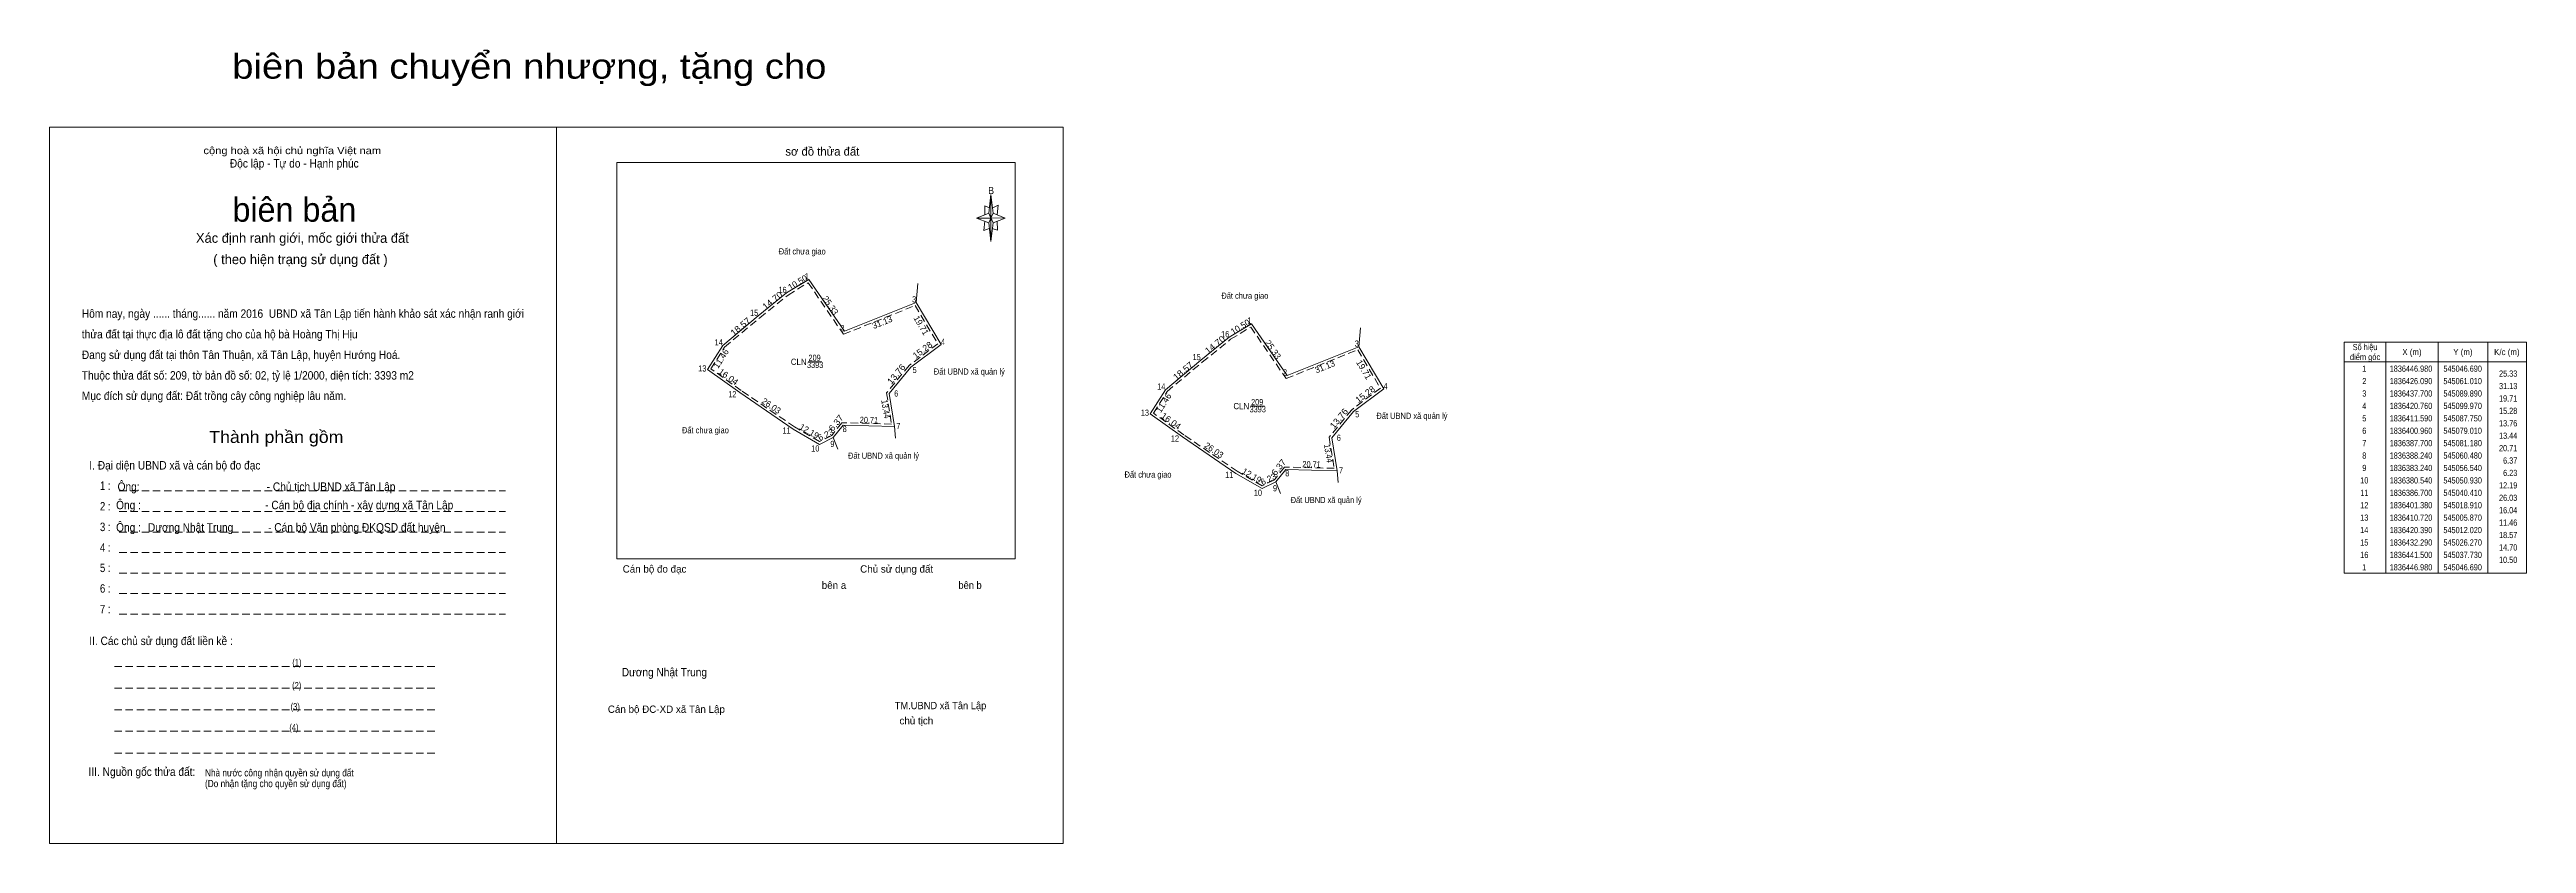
# Model space of a CAD drawing. Header units: metres. Extents: x 544563 to 545560, y 1836238 to 1836557.
import ezdxf
from ezdxf.enums import TextEntityAlignment as Align

# ---------------------------------------------------------------- set-up
doc = ezdxf.new("R2010")
doc.units = ezdxf.units.M
doc.linetypes.add('MEDIUM_DASHED', pattern=[4.5, 3, -1.5])
for name, color, linetype, lineweight in [('1', 7, 'MEDIUM_DASHED', 13), ('10', 7, 'Continuous', 13), ('15', 7, 'Continuous', 13), ('5', 7, 'Continuous', 13), ('63', 7, 'Continuous', 13)]:
    doc.layers.add(name, color=color, linetype=linetype, lineweight=lineweight)
doc.layers.add('39', color=7, linetype='Continuous')
doc.layers.add('50', color=7, linetype='Continuous')

msp = doc.modelspace()

# ---------------------------------------------------------------- linework, layer by layer
at = {"layer": '1'}
for p, q in [((544590.78, 1836379.65), (544746.28, 1836379.65)), ((544590.78, 1836371.35), (544746.28, 1836371.35)), ((544590.78, 1836363.05), (544746.28, 1836363.05)), ((544590.78, 1836354.85), (544746.28, 1836354.85)), ((544590.78, 1836346.55), (544746.28, 1836346.55)), ((544590.78, 1836338.25), (544746.28, 1836338.25)), ((544590.78, 1836329.95), (544746.28, 1836329.95)), ((544588.78, 1836308.95), (544719.28, 1836308.95)), ((544588.78, 1836300.25), (544719.28, 1836300.25)), ((544588.78, 1836291.45), (544719.28, 1836291.45)), ((544588.78, 1836282.85), (544719.28, 1836282.85)), ((544588.78, 1836274.05), (544719.28, 1836274.05))]:
    msp.add_line(p, q, dxfattribs=at)
at = {"layer": '1', "linetype": 'Continuous'}
for points in [[(544562.68, 1836237.65), (544562.68, 1836526.15), (544766.78, 1836526.15), (544766.78, 1836237.65)], [(544970.88, 1836237.65), (544970.88, 1836526.15), (544766.78, 1836526.15), (544766.78, 1836237.65)], [(544791.08, 1836511.95), (544951.48, 1836511.95), (544951.48, 1836352.25), (544791.08, 1836352.25)]]:
    msp.add_lwpolyline(points, close=True, dxfattribs=at)
at = {"layer": '1'}
for points in [[(544868.16, 1836463.47), (544882.4, 1836442.7), (544911.23, 1836454.29), (544920.41, 1836438.86), (544908.81, 1836430.16), (544899.71, 1836419.09), (544901.76, 1836406.57), (544881.76, 1836407.09), (544877.66, 1836401.88), (544872.74, 1836399.51), (544862.71, 1836405.39), (544841.24, 1836420.04), (544828.98, 1836428.82), (544834.54, 1836437.56), (544848.66, 1836449.36), (544860.07, 1836458.52)], [(545046.4, 1836445.63), (545060.64, 1836424.86), (545089.47, 1836436.45), (545098.65, 1836421.02), (545087.05, 1836412.32), (545077.95, 1836401.25), (545080, 1836388.73), (545060, 1836389.25), (545055.9, 1836384.04), (545050.98, 1836381.67), (545040.95, 1836387.55), (545019.48, 1836402.2), (545007.22, 1836410.98), (545012.78, 1836419.72), (545026.9, 1836431.52), (545038.31, 1836440.68)]]:
    msp.add_lwpolyline(points, close=True, dxfattribs=at)
at = {"layer": '10'}
for p, q in [((544912.35, 1836463.12), (544911.65, 1836455.54)), ((545090.59, 1836445.28), (545089.89, 1836437.7)), ((544880.17, 1836396.38), (544878.3, 1836401.08)), ((544902.94, 1836405.54), (544903.35, 1836400.91)), ((545081.18, 1836387.7), (545081.59, 1836383.07)), ((545058.41, 1836378.54), (545056.54, 1836383.24))]:
    msp.add_line(p, q, dxfattribs=at)
for points in [[(544911.65, 1836455.54), (544882.77, 1836443.93), (544868.45, 1836464.82), (544859.49, 1836459.34), (544848.03, 1836450.13), (544833.78, 1836438.23), (544827.63, 1836428.56), (544840.67, 1836419.22), (544862.17, 1836404.54), (544872.69, 1836398.38), (544878.3, 1836401.08)], [(544911.65, 1836455.54), (544921.73, 1836438.6), (544909.51, 1836429.43), (544900.77, 1836418.8), (544902.94, 1836405.54)], [(545089.89, 1836437.7), (545061.01, 1836426.09), (545046.69, 1836446.98), (545037.73, 1836441.5), (545026.27, 1836432.29), (545012.02, 1836420.39), (545005.87, 1836410.72), (545018.91, 1836401.38), (545040.41, 1836386.7), (545050.93, 1836380.54), (545056.54, 1836383.24)], [(545089.89, 1836437.7), (545099.97, 1836420.76), (545087.75, 1836411.59), (545079.01, 1836400.96), (545081.18, 1836387.7)], [(544902.94, 1836405.54), (544882.24, 1836406.08), (544878.3, 1836401.08)], [(545081.18, 1836387.7), (545060.48, 1836388.24), (545056.54, 1836383.24)]]:
    msp.add_lwpolyline(points, dxfattribs=at)
at = {"layer": '15'}
for p, q in [((544868.45, 1836464.82), (544882.77, 1836443.93)), ((545046.69, 1836446.98), (545061.01, 1836426.09))]:
    msp.add_line(p, q, dxfattribs=at)
for points in [[(544921.73, 1836438.6), (544909.51, 1836429.43), (544900.77, 1836418.8), (544902.94, 1836405.54)], [(545099.97, 1836420.76), (545087.75, 1836411.59), (545079.01, 1836400.96), (545081.18, 1836387.7)], [(544902.94, 1836405.54), (544882.24, 1836406.08), (544878.3, 1836401.08), (544872.69, 1836398.38)], [(545081.18, 1836387.7), (545060.48, 1836388.24), (545056.54, 1836383.24), (545050.93, 1836380.54)]]:
    msp.add_lwpolyline(points, dxfattribs=at)
at = {"layer": '5'}
for p, q in [((544940.88, 1836491.45), (544941.78, 1836499.05)), ((544940.88, 1836487.65), (544935.98, 1836489.45)), ((544942.68, 1836487.65), (544941.78, 1836480.05)), ((544942.68, 1836491.45), (544947.48, 1836489.45)), ((544944.28, 1836488.25), (544944.48, 1836484.65)), ((544944.48, 1836484.65), (544942.28, 1836485.35))]:
    msp.add_line(p, q, dxfattribs=at)
for points in [[(544941.78, 1836499.05), (544942.68, 1836491.45), (544941.78, 1836489.45)], [(544941.78, 1836489.45), (544935.98, 1836489.45), (544940.88, 1836491.45), (544942.68, 1836487.65), (544947.48, 1836489.45), (544941.78, 1836489.65)], [(544941.78, 1836489.45), (544941.78, 1836480.05), (544940.88, 1836487.65)]]:
    msp.add_lwpolyline(points, close=True, dxfattribs=at)
for points in [[(544941.78, 1836489.45), (544940.88, 1836491.45), (544935.98, 1836489.45)], [(544939.38, 1836488.25), (544938.88, 1836484.45), (544941.08, 1836485.35)], [(544941.18, 1836493.65), (544939.28, 1836494.45), (544939.38, 1836490.75)], [(544941.78, 1836489.45), (544942.68, 1836487.65), (544947.48, 1836489.45)], [(544942.48, 1836493.65), (544944.68, 1836494.65), (544944.28, 1836490.75)]]:
    msp.add_lwpolyline(points, dxfattribs=at)
at = {"layer": '63'}
for p, q in [((545503.52, 1836439.57), (545503.52, 1836346.57)), ((545524.52, 1836439.57), (545524.52, 1836346.57)), ((545544.52, 1836439.57), (545544.52, 1836346.57)), ((544868.12, 1836431.64), (544873.72, 1836431.64)), ((545486.72, 1836431.57), (545560.12, 1836431.57)), ((545046.36, 1836413.8), (545051.96, 1836413.8))]:
    msp.add_line(p, q, dxfattribs=at)
msp.add_lwpolyline([(545486.72, 1836439.57), (545560.12, 1836439.57), (545560.12, 1836346.57), (545486.72, 1836346.57)], close=True, dxfattribs=at)

# ---------------------------------------------------------------- texts
at = {"layer": '1'}
for s, height, width, p in [('cộng hoà xã hội chủ nghĩa Việt nam', 2.916, 1.15, (544660.425, 1836515.25)), ('Độc lập - Tự do - Hạnh phúc', 3.401, 0.9, (544661.225, 1836509.85)), ('CLN', 2.5, 0.95, (544864.355, 1836430.38)), ('3393', 2.5, 0.85, (544870.98, 1836429.1)), ('209', 2.5, 0.85, (544870.755, 1836432)), ('CLN', 2.5, 0.95, (545042.595, 1836412.54)), ('3393', 2.5, 0.85, (545049.22, 1836411.26)), ('209', 2.5, 0.85, (545048.995, 1836414.16)), ('Thành phần gồm', 4.859, 1.1, (544654.005, 1836398.95))]:
    msp.add_text(s, height=height, dxfattribs=dict(at, width=width)).set_placement(p, align=Align.CENTER)
for s, height, p in [('sơ đồ thửa đất', 3.401, (544858.98, 1836514.65)), ('Cán bộ đo đạc', 2.951, (544793.48, 1836346.74)), ('Chủ sử dụng đất', 2.951, (544889.11, 1836346.73)), ('bên a', 2.95, (544873.64, 1836340.18)), ('Cán bộ ĐC-XD xã Tân Lập', 2.95, (544787.51, 1836290.25)), ('chủ tịch', 2.95, (544904.94, 1836285.6))]:
    msp.add_text(s, height=height, dxfattribs=at).set_placement(p)
for s, height, p in [('biên bản', 9.719, (544661.28, 1836488.05)), ('Xác định ranh giới, mốc giới thửa đất', 3.887, (544664.49, 1836479.55)), ('( theo hiện trạng sử dụng đất )', 3.887, (544663.715, 1836470.95))]:
    msp.add_text(s, height=height, dxfattribs=at).set_placement(p, align=Align.CENTER)
for s, height, width, p in [('Hôm nay, ngày ...... tháng...... năm 2016  UBND xã Tân Lập tiến hành khảo sát xác nhận ranh giới ', 3.4, 0.9, (544575.68, 1836449.35)), ('thửa đất tại thực địa lô đất tặng cho của hộ bà Hoàng Thị Hịu', 3.4, 0.9, (544575.68, 1836441.05)), ('Đang sử dụng đất tại thôn Tân Thuận, xã Tân Lập, huyện Hướng Hoá.', 3.4, 0.9, (544575.68, 1836432.75)), ('Thuộc thửa đất số: 209, tờ bản đồ số: 02, tỷ lệ 1/2000, diện tích: 3393 m2 ', 3.4, 0.9, (544575.68, 1836424.45)), ('Mục đích sử dụng đất: Đất trồng cây công nghiệp lâu năm.', 3.4, 0.9, (544575.68, 1836416.25)), ('I. Đại diện UBND xã và cán bộ đo đạc ', 3.401, 0.9, (544578.68, 1836388.25)), ('    1 : ', 3.401, 0.85, (544578.68, 1836380.05)), ('Ông:                                             - Chủ tịch UBND xã Tân Lập', 3.4, 0.9, (544590.08, 1836379.65)), ('    3 :     ', 3.401, 0.85, (544578.68, 1836363.45)), ('    2 : ', 3.401, 0.85, (544578.68, 1836371.75)), ('Ông :                                            - Cán bộ địa chính - xây dựng xã Tân Lập', 3.4, 0.9, (544589.48, 1836372.25)), ('Ông :                                             - Cán bộ Văn phòng ĐKQSD đất huyện', 3.402, 0.9, (544589.48, 1836363.25)), ('    4 : ', 3.401, 0.85, (544578.68, 1836355.15)), ('    5 : ', 3.401, 0.85, (544578.68, 1836346.95)), ('    6 : ', 3.401, 0.85, (544578.68, 1836338.65)), ('bên b', 2.95, 0.95, (544928.68, 1836340.18)), ('    7 : ', 3.401, 0.85, (544578.68, 1836330.35)), ('II. Các chủ sử dụng đất liền kề :', 3.401, 0.9, (544578.68, 1836317.55)), ('TM.UBND xã Tân Lập', 2.95, 0.95, (544903.04, 1836291.73)), ('III. Nguồn gốc thửa đất:', 3.401, 0.9, (544578.38, 1836264.85)), ('Nhà nước công nhận quyền sử dụng đất', 2.916, 0.85, (544625.28, 1836264.65)), ('(Do nhận tặng cho quyền sử dụng đất)', 2.92, 0.85, (544625.28, 1836260.33))]:
    msp.add_text(s, height=height, dxfattribs=dict(at, width=width)).set_placement(p)
at = {"layer": '39'}
for s, height, width, p in [('Dương Nhật Trung', 3.38, 0.9, (544619.48, 1836363.25)), ('(1)', 2.7, 0.85, (544662.315, 1836309.25)), ('Dương Nhật Trung', 3.38, 0.9, (544810.28, 1836304.95)), ('(2)', 2.7, 0.85, (544662.215, 1836299.95)), ('(3)', 2.7, 0.85, (544661.615, 1836291.45)), ('(4)', 2.7, 0.85, (544661.115, 1836283.05))]:
    msp.add_text(s, height=height, dxfattribs=dict(at, width=width)).set_placement(p, align=Align.CENTER)
at = {"layer": '5', "width": 0.9}
msp.add_text('B', height=2.916, dxfattribs=at).set_placement((544940.68, 1836499.15))
at = {"layer": '50', "width": 1.15}
msp.add_text('biên bản chuyển nhượng, tặng cho', height=10, dxfattribs=at).set_placement((544755.885, 1836545.65), align=Align.CENTER)
at = {"layer": '63'}
for s, width, p in [('Đất chưa giao', 0.9, (544865.78, 1836474.85)), ('Đất chưa giao', 0.9, (545044.02, 1836457.01)), ('Số hiệu', 0.85, (545495.12, 1836436.32)), ('X (m)', 0.95, (545514.02, 1836434.32)), ('Y (m)', 0.95, (545534.515, 1836434.32)), ('K/c (m)', 0.95, (545552.22, 1836434.32)), ('Đất UBND xã quản lý', 0.9, (544933.065, 1836426.46)), ('điểm góc', 0.9, (545495.12, 1836432.32)), (' 1', 0.75, (545494.415, 1836427.62)), ('1836446.980', 0.85, (545513.62, 1836427.62)), ('545046.690', 0.85, (545534.425, 1836427.62)), (' 3', 0.8, (545494.42, 1836417.62)), (' 2', 0.85, (545494.42, 1836422.62)), ('1836426.090', 0.85, (545513.62, 1836422.62)), ('1836437.700', 0.85, (545513.62, 1836417.62)), ('545061.010', 0.85, (545534.425, 1836422.62)), ('545089.890', 0.85, (545534.425, 1836417.62)), ('Đất UBND xã quản lý', 0.9, (545111.305, 1836408.62)), (' 4', 0.85, (545494.415, 1836412.62)), (' 5', 0.8, (545494.42, 1836407.62)), ('1836420.760', 0.85, (545513.62, 1836412.62)), ('1836411.590', 0.85, (545513.62, 1836407.62)), ('545099.970', 0.85, (545534.425, 1836412.62)), ('545087.750', 0.85, (545534.425, 1836407.62)), ('Đất chưa giao', 0.9, (544826.79, 1836402.83)), (' 6', 0.85, (545494.42, 1836402.62)), (' 7', 0.8, (545494.42, 1836397.62)), ('1836400.960', 0.85, (545513.62, 1836402.62)), ('1836387.700', 0.85, (545513.62, 1836397.62)), ('545079.010', 0.85, (545534.425, 1836402.62)), ('545081.180', 0.85, (545534.425, 1836397.62)), ('Đất UBND xã quản lý', 0.9, (544898.525, 1836392.57)), ('Đất chưa giao', 0.9, (545005.03, 1836384.99)), (' 9', 0.85, (545494.415, 1836387.62)), (' 8', 0.8, (545494.42, 1836392.62)), ('1836388.240', 0.85, (545513.62, 1836392.62)), ('1836383.240', 0.85, (545513.62, 1836387.62)), ('545060.480', 0.85, (545534.425, 1836392.62)), ('545056.540', 0.85, (545534.425, 1836387.62)), ('Đất UBND xã quản lý', 0.9, (545076.765, 1836374.73)), (' 10', 0.85, (545494.415, 1836382.62)), (' 11', 0.8, (545494.415, 1836377.62)), ('1836380.540', 0.85, (545513.62, 1836382.62)), ('1836386.700', 0.85, (545513.62, 1836377.62)), ('545050.930', 0.85, (545534.425, 1836382.62)), ('545040.410', 0.85, (545534.425, 1836377.62)), (' 12', 0.85, (545494.42, 1836372.62)), (' 13', 0.85, (545494.42, 1836367.62)), ('1836401.380', 0.85, (545513.62, 1836372.62)), ('1836410.720', 0.85, (545513.62, 1836367.62)), ('545018.910', 0.85, (545534.425, 1836372.62)), ('545005.870', 0.85, (545534.425, 1836367.62)), (' 14', 0.85, (545494.415, 1836362.62)), (' 15', 0.85, (545494.42, 1836357.62)), ('1836420.390', 0.85, (545513.62, 1836362.62)), ('1836432.290', 0.85, (545513.62, 1836357.62)), ('545012.020', 0.85, (545534.425, 1836362.62)), ('545026.270', 0.85, (545534.425, 1836357.62)), (' 16', 0.85, (545494.42, 1836352.62)), (' 1', 0.75, (545494.415, 1836347.62)), ('1836441.500', 0.85, (545513.62, 1836352.62)), ('1836446.980', 0.85, (545513.62, 1836347.62)), ('545037.730', 0.85, (545534.425, 1836352.62)), ('545046.690', 0.85, (545534.425, 1836347.62))]:
    msp.add_text(s, height=2.5, dxfattribs=dict(at, width=width)).set_placement(p, align=Align.CENTER)
for s, width, p in [(' 1', 0.75, (544868.45, 1836464.82)), (' 16', 0.85, (544859.49, 1836459.34)), (' 3', 0.8, (544911.65, 1836455.54)), (' 15', 0.85, (544848.03, 1836450.13)), (' 1', 0.75, (545046.69, 1836446.98)), (' 14', 0.85, (544833.78, 1836438.23)), (' 2', 0.85, (544882.77, 1836443.93)), (' 4', 0.85, (544923.29, 1836438.44)), (' 16', 0.85, (545037.73, 1836441.5)), (' 3', 0.8, (545089.89, 1836437.7)), (' 13', 0.85, (544827.18, 1836427.72)), (' 5', 0.8, (544911.85, 1836427.09)), (' 15', 0.85, (545026.27, 1836432.29)), (' 2', 0.85, (545061.01, 1836426.09)), ('25.33', 0.85, (545556.42, 1836425.62)), (' 12', 0.85, (544839.28, 1836417.33)), (' 6', 0.85, (544904.44, 1836417.63)), (' 14', 0.85, (545012.02, 1836420.39)), (' 4', 0.85, (545101.53, 1836420.6)), ('31.13', 0.85, (545556.42, 1836420.62)), ('19.71', 0.85, (545556.42, 1836415.62)), (' 7', 0.8, (544905.33, 1836404.53)), (' 13', 0.85, (545005.42, 1836409.88)), (' 5', 0.8, (545090.09, 1836409.25)), ('15.28', 0.85, (545556.42, 1836410.62)), ('13.76', 0.85, (545556.42, 1836405.62)), (' 11', 0.8, (544861.11, 1836402.71)), (' 10', 0.85, (544872.69, 1836395.49)), (' 9', 0.85, (544878.74, 1836397.29)), (' 8', 0.8, (544883.68, 1836403.34)), (' 12', 0.85, (545017.52, 1836399.49)), (' 6', 0.85, (545082.68, 1836399.79)), ('20.71', 0.85, (545556.42, 1836395.62)), ('13.44', 0.85, (545556.42, 1836400.62)), (' 11', 0.8, (545039.35, 1836384.87)), (' 8', 0.8, (545061.92, 1836385.5)), (' 7', 0.8, (545083.57, 1836386.69)), ('6.37', 0.85, (545556.42, 1836390.62)), ('6.23', 0.85, (545556.42, 1836385.62)), (' 10', 0.85, (545050.93, 1836377.65)), (' 9', 0.85, (545056.98, 1836379.45)), ('26.03', 0.85, (545556.42, 1836375.62)), ('12.19', 0.85, (545556.42, 1836380.62)), ('16.04', 0.85, (545556.42, 1836370.62)), ('11.46', 0.85, (545556.42, 1836365.62)), ('18.57', 0.85, (545556.42, 1836360.62)), ('14.70', 0.85, (545556.42, 1836355.62)), ('10.50', 0.85, (545556.42, 1836350.62))]:
    msp.add_text(s, height=2.5, dxfattribs=dict(at, width=width)).set_placement(p, align=Align.RIGHT)
for s, rotation, width, p in [('14.70', 38.788, 1.1, (544854.542, 1836455.373)), ('18.57', 39.865, 1.1, (544841.704, 1836444.858)), ('15.28', 36.885, 1.05, (544914.99, 1836435.366)), ('14.70', 38.788, 1.1, (545032.782, 1836437.533)), ('16.04', 324.388, 1.05, (544835.317, 1836424.586)), ('13.76', 50.573, 1.1, (544904.627, 1836425.856)), ('18.57', 39.865, 1.1, (545019.944, 1836427.018)), ('15.28', 36.885, 1.05, (545093.23, 1836417.526)), ('6.37', 51.762, 1.1, (544880.386, 1836406.191)), ('20.71', 358.506, 0.85, (544892.622, 1836406.928)), ('13.44', 279.294, 0.9, (544898.209, 1836412.407)), ('16.04', 324.388, 1.05, (545013.557, 1836406.746)), ('13.76', 50.573, 1.1, (545082.867, 1836408.016)), ('13.44', 279.294, 0.9, (545076.449, 1836394.567)), ('6.37', 51.762, 1.1, (545058.626, 1836388.351)), ('20.71', 358.506, 0.85, (545070.862, 1836389.088))]:
    msp.add_text(s, height=2.5, rotation=rotation, dxfattribs=dict(at, width=width)).set_placement(p, align=Align.CENTER)
for s, rotation, p in [('10.50', 31.45, (544864.618, 1836462.482)), ('25.33', 304.43, (544876.101, 1836453.672)), ('31.13', 21.901, (544898.464, 1836446.357)), ('19.71', 300.754, (544912.623, 1836445.654)), ('10.50', 31.45, (545042.858, 1836444.642)), ('11.46', 57.544, (544834.155, 1836432.244)), ('25.33', 304.43, (545054.341, 1836435.832)), ('31.13', 21.901, (545076.704, 1836428.517)), ('19.71', 300.754, (545090.863, 1836427.814)), ('26.03', 325.675, (544852.63, 1836412.848)), ('11.46', 57.544, (545012.395, 1836414.404)), ('12.19', 329.649, (544867.948, 1836402.585)), ('6.23', 25.701, (544875.818, 1836401.102)), ('26.03', 325.675, (545030.87, 1836395.008)), ('12.19', 329.649, (545046.188, 1836384.745)), ('6.23', 25.701, (545054.058, 1836383.262))]:
    msp.add_text(s, height=2.5, rotation=rotation, dxfattribs=at).set_placement(p, align=Align.CENTER)

doc.saveas('drawing.dxf')
